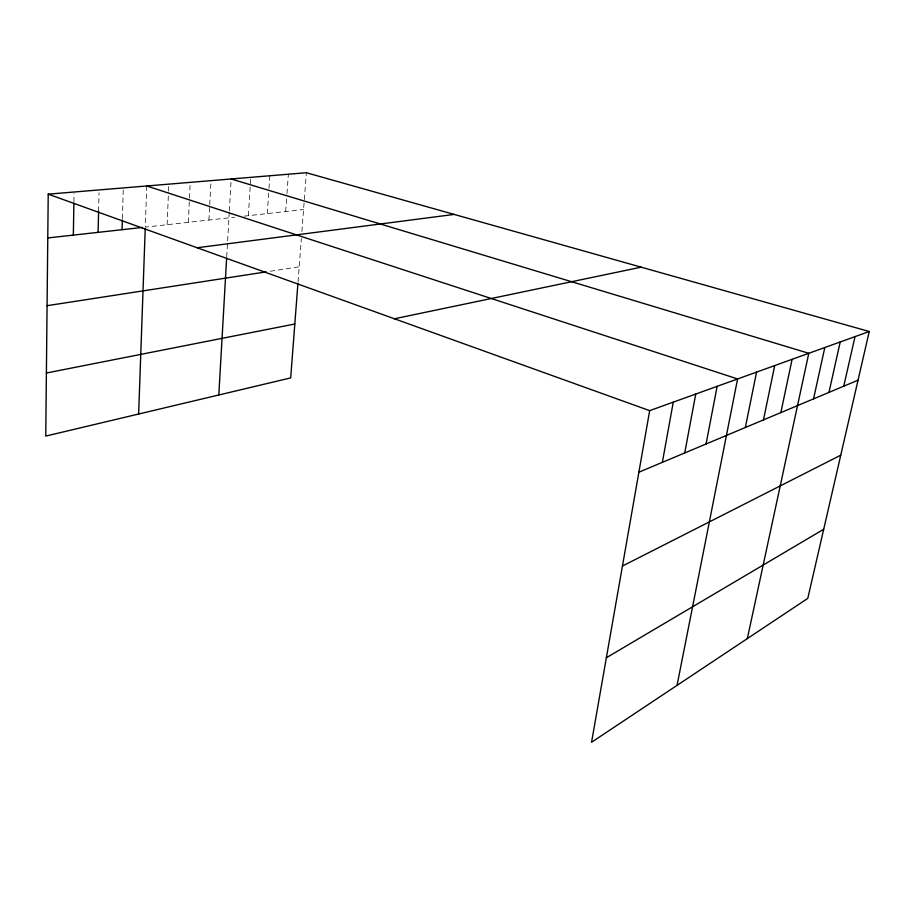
<?xml version="1.0" encoding="UTF-8"?>
<svg xmlns="http://www.w3.org/2000/svg" width="915" height="915" viewBox="0 0 915 915"><rect width="100%" height="100%" fill="white"/><g stroke="black" fill="none" stroke-linecap="round" stroke-linejoin="round"><path stroke-width="0.69" stroke-dasharray="4.58 3.43" d="M73.909 201.746L74.058 193.397M98.591 211.148L99.026 192.768M122.393 218.559L123.262 189.314M146.743 185.974L145.279 227.126L234.503 217.221M167.136 224.701L168.463 192.539M168.52 191.144L168.806 184.144M188.341 222.345L189.405 199.504M189.474 198.075L190.206 182.371M208.94 220.058L209.672 205.978M209.741 204.571L210.988 180.644M226.714 256.783L229.265 212.28M229.345 210.896L231.163 178.974M248.388 215.677L250.767 177.338M267.294 213.584L268.884 189.771M268.987 188.364L269.834 175.76M285.674 211.537L286.864 194.952M286.967 193.568L288.362 174.227M298.038 281.923L301.367 238.38M301.881 231.518L304.215 201.06M304.318 199.642L306.376 172.729M270.337 271.24L299.194 266.78M244.225 216.146L303.563 209.558"/><path stroke-width="1.37" d="M869.25 331.505L649.673 410.652L591.548 742.271L807.785 598.376L869.25 331.505L306.376 172.729L48.221 194.152L45.75 436.089L290.695 377.906L297.924 283.295M73.349 235.109L73.886 203.13M98.099 232.364L98.591 211.148M122.061 229.699L122.347 219.955M138.634 414.026L145.233 228.521M218.811 394.983L226.634 258.213M662.357 462.338L673.268 402.143M684.729 452.948L695.743 394.045M706.06 443.992L717.154 386.324M677.054 685.369L737.593 378.959L146.743 185.974M745.348 427.499L756.556 372.119M763.476 419.894L774.708 365.577M780.85 412.596L792.104 359.309M747.338 638.59L808.791 353.293L231.163 178.974M813.549 398.871L824.815 347.517M828.956 392.398L840.21 341.97M843.767 386.176L855.01 336.64M606.359 657.748L823.694 529.282M622.44 566.042L840.771 455.167M638.887 472.197L858.041 380.194M394.422 318.775L641.163 267.169M46.391 373.011L294.813 324.001M47.088 305.69L266.139 271.881M197.125 247.759L454.172 214.419M47.774 237.946L142.546 227.423M48.221 194.152L649.673 410.652"/></g></svg>
